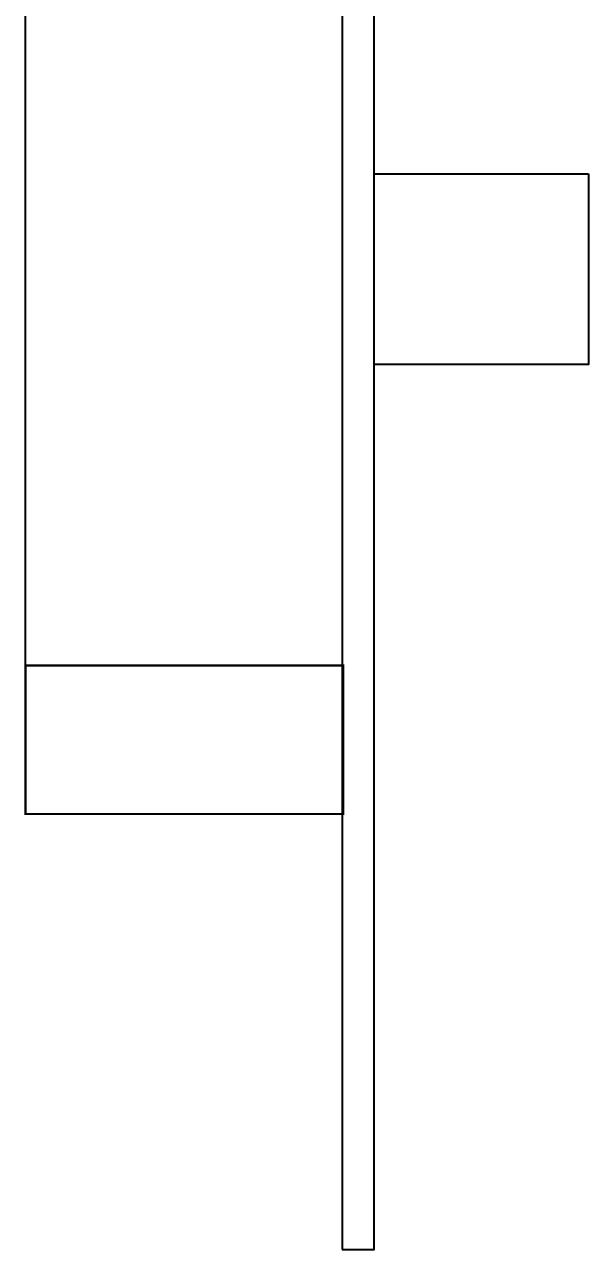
# Model space of a CAD drawing. Extents: x 25 to 880, y 8 to 306.
# Drawn here: x 200.8 to 234.1, y 91.1 to 163.4 of the extents above; entities that cross this region are included whole.
import ezdxf

# ---------------------------------------------------------------- set-up
doc = ezdxf.new("R2010")
doc.units = 0
doc.header["$MEASUREMENT"] = 0
for name, color, linetype in [('BOARD', 7, 'Continuous'), ('BOTTOM', 7, 'Continuous'), ('TOP', 7, 'Continuous')]:
    doc.layers.add(name, color=color, linetype=linetype)
doc.layers.add('РАЗМЕРЫ', color=3, linetype='Continuous', lineweight=0)
doc.styles.add('ГОСТ 2.304', font='CS_Gost2304.shx')
doc.dimstyles.new('ГОСТ', dxfattribs={"dimscale": 0, "dimtxt": 3, "dimasz": 3, "dimexe": 1.25, "dimexo": 0, "dimtad": 1, "dimtoh": 1, "dimdec": 3, "dimtxsty": 'ГОСТ 2.304', "dimcen": 5, "dimadec": 3, "dimazin": 2, "dimtfac": 0.75, "dimtdec": 4, "dimtmove": 1, "dimatfit": 3, "dimfxl": 1, "dimtolj": 1, "dimarcsym": 0})

# ---------------------------------------------------------------- blocks, each defined once
blk = doc.blocks.new('*D657')
at = {"layer": 'Defpoints', "color": 0}
for p in [(200.857, 277), (219.545, 271.143), (200.857, 125.58)]:
    blk.add_point(p, dxfattribs=at)
at = {"layer": 'РАЗМЕРЫ', "color": 0, "lineweight": -2}
for p, q in [((200.857, 125.58), (200.857, 278.25)), ((219.545, 271.143), (219.545, 278.25)), ((216.545, 277), (203.857, 277))]:
    blk.add_line(p, q, dxfattribs=at)
at = {"layer": 'РАЗМЕРЫ', "color": 0}
for points in [[(203.857, 277.5), (203.857, 276.5), (200.857, 277)], [(216.545, 276.5), (216.545, 277.5), (219.545, 277)]]:
    blk.add_solid(points, dxfattribs=at)
at = {"layer": 'РАЗМЕРЫ', "color": 0, "linetype": 'Continuous', "insert": (210.201, 279.125), "char_height": 3, "attachment_point": 5, "style": 'ГОСТ 2.304'}
blk.add_mtext('\\A1;15*', dxfattribs=at)

msp = doc.modelspace()

# ---------------------------------------------------------------- linework, layer by layer
at = {"layer": 'BOARD'}
msp.add_lwpolyline([(219.5446, 91.1429), (221.4196, 91.1429), (221.4196, 271.1429), (219.5446, 271.1429)], close=True, dxfattribs=at)
at = {"layer": 'BOTTOM', "const_width": 0.125}
msp.add_lwpolyline([(210.2321, 125.5804), (200.8571, 125.5804), (200.8571, 116.8304), (219.6071, 116.8304), (219.6071, 125.5804)], close=True, dxfattribs=at)
at = {"layer": 'TOP'}
msp.add_lwpolyline([(234.0759, 154.5841), (234.0759, 143.3341), (221.4196, 143.3341), (221.4196, 154.5841)], close=True, dxfattribs=at)

# ---------------------------------------------------------------- dimensions: what is measured, and where the dimension line sits
at = {"layer": 'РАЗМЕРЫ'}
dim = msp.add_linear_dim(base=(200.8571, 277), p1=(219.5446, 271.1429), p2=(200.8571, 125.5804), dimstyle='ГОСТ', override={"dimscale": 1, "dimdec": 0, "dimlfac": 0.8, "dimpost": '*', "dimtxsty": 'ГОСТ 2.304', "dimsah": 1, "dimtolj": 1}, dxfattribs=at)
dim.commit()
dim.dimension.update_dxf_attribs({"geometry": '*D657', "text_midpoint": (210.2009, 279.125)})

doc.saveas('drawing.dxf')
